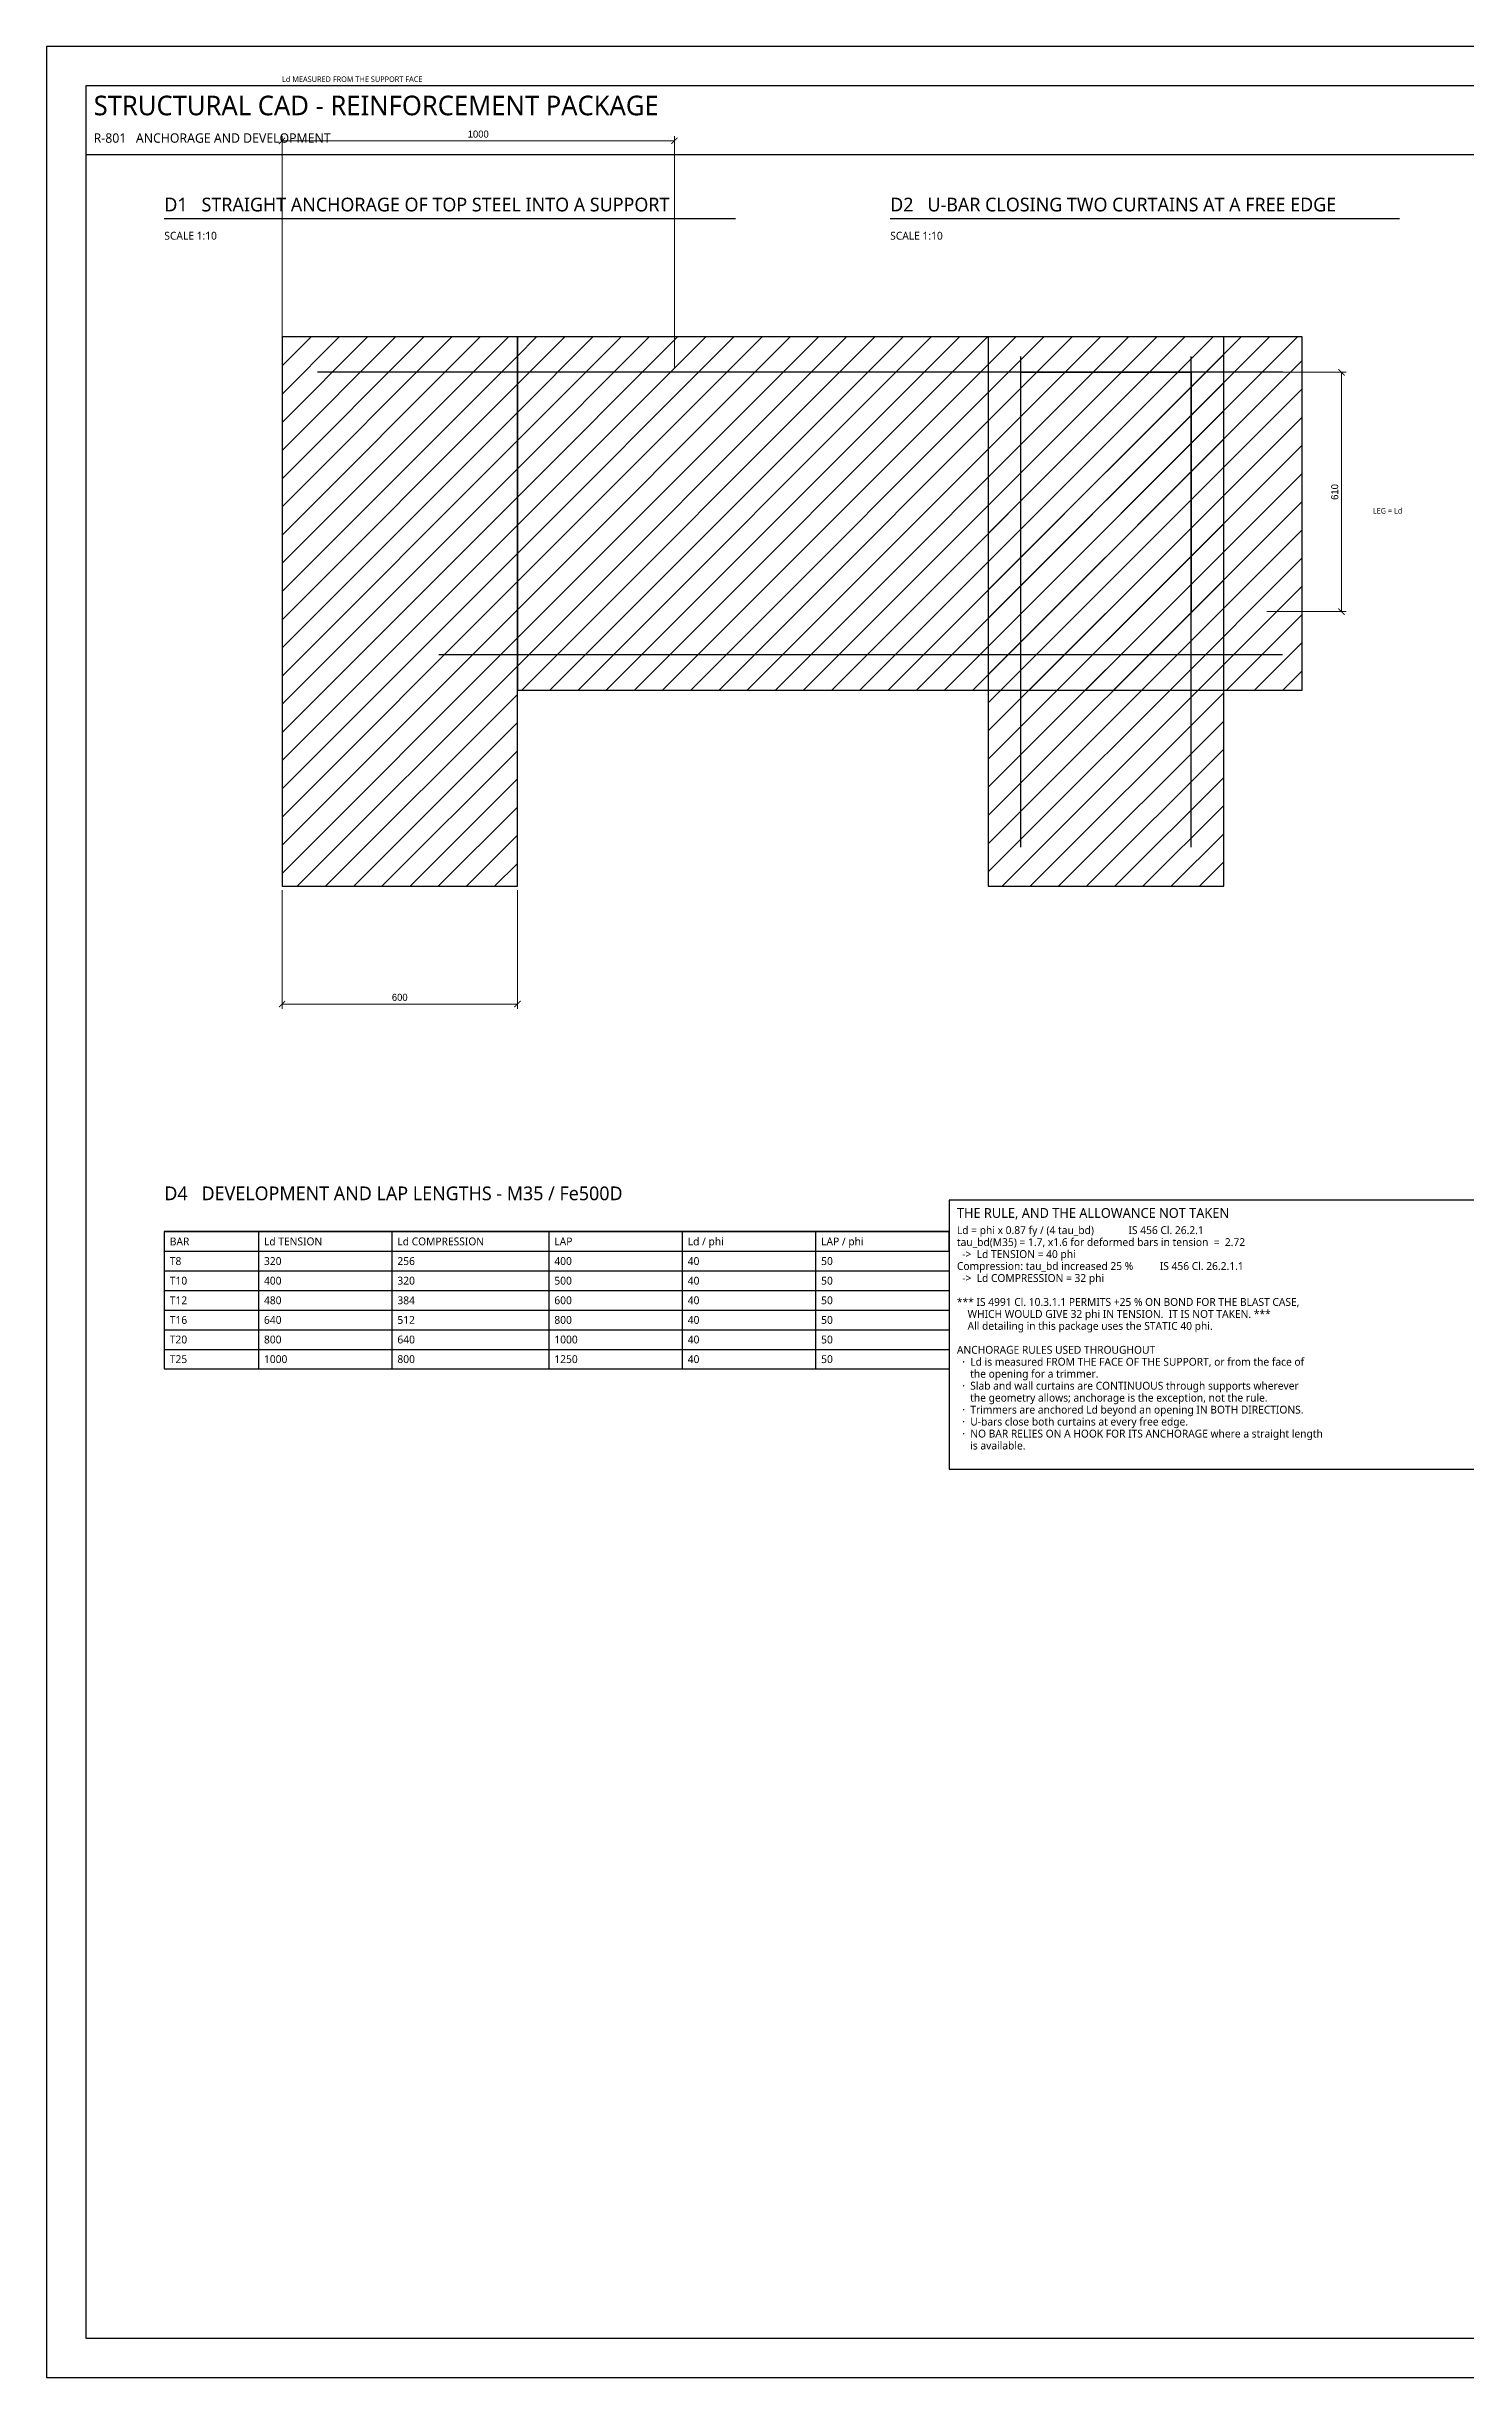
# Model space of a CAD drawing. Header units: millimetres. Extents: x 0 to 841, y 0 to 594.
# Drawn here: x 0 to 362, y 0 to 594 of the extents above; entities that cross this region are included whole.
import ezdxf

# ---------------------------------------------------------------- set-up
doc = ezdxf.new("R2010")
doc.units = ezdxf.units.MM
for name, color, linetype in [('S-CONCRETE', 7, 'Continuous'), ('S-DIM', 4, 'Continuous'), ('S-HATCH', 8, 'Continuous'), ('S-NOTE', 7, 'Continuous'), ('S-REBAR-MAIN', 1, 'Continuous'), ('S-REBAR-SEC', 4, 'Continuous'), ('S-TABLE', 7, 'Continuous'), ('S-TEXT', 7, 'Continuous'), ('S-TITLE', 7, 'Continuous')]:
    doc.layers.add(name, color=color, linetype=linetype)
doc.styles.add('OpenSans', font='OpenSans-Regular.ttf')
doc.dimstyles.new('SC-DIM', dxfattribs={"dimtxt": 1.8, "dimasz": 1.6, "dimexe": 1.2, "dimexo": 1, "dimgap": 0.8, "dimtad": 1, "dimdec": 0, "dimblk": 'ARCHTICK', "dimcen": 2.5, "dimclrd": 4, "dimclre": 4, "dimclrt": 4, "dimazin": 3, "dimtfac": 1, "dimtmove": 0, "dimatfit": 3, "dimlwd": 13, "dimlwe": 13})

# ---------------------------------------------------------------- blocks, each defined once
blk = doc.blocks.new('_ARCHTICK')
at = {"color": 0, "linetype": 'BYBLOCK', "const_width": 0.15}
blk.add_lwpolyline([(-0.5, -0.5), (0.5, 0.5)], dxfattribs=at)

msp = doc.modelspace()

# ---------------------------------------------------------------- hatches: boundary and pattern name
at = {"layer": 'S-HATCH'}
h = msp.add_hatch(dxfattribs=at)
h.set_pattern_fill('ANSI31', scale=1.6)
h.paths.add_polyline_path([(60, 380), (120, 380), (120, 520), (60, 520)])
h = msp.add_hatch(dxfattribs=at)
h.set_pattern_fill('ANSI31', scale=1.6)
h.paths.add_polyline_path([(120, 430), (320, 430), (320, 520), (120, 520)])
h = msp.add_hatch(dxfattribs=at)
h.set_pattern_fill('ANSI31', scale=1.6)
h.paths.add_polyline_path([(240, 380), (300, 380), (300, 520), (240, 520)])

# ---------------------------------------------------------------- linework, layer by layer
at = {"layer": 'S-CONCRETE'}
for points in [[(60, 380), (120, 380), (120, 520), (60, 520)], [(120, 430), (320, 430), (320, 520), (120, 520)], [(240, 380), (300, 380), (300, 520), (240, 520)]]:
    msp.add_lwpolyline(points, close=True, dxfattribs=at)
at = {"layer": 'S-REBAR-MAIN'}
for p, q in [((248.3, 390), (248.3, 515)), ((291.7, 390), (291.7, 515))]:
    msp.add_line(p, q, dxfattribs=at)
for points in [[(315, 511), (69, 511)], [(315, 439), (100, 439)]]:
    msp.add_lwpolyline(points, dxfattribs=at)
at = {"layer": 'S-REBAR-SEC'}
msp.add_lwpolyline([(248.3, 450), (248.3, 511), (291.7, 511), (291.7, 450)], dxfattribs=at)
at = {"layer": 'S-TABLE'}
for p, q in [((30, 292), (230, 292)), ((30, 292), (30, 257)), ((54, 292), (54, 257)), ((88, 292), (88, 257)), ((128, 292), (128, 257)), ((162, 292), (162, 257)), ((196, 292), (196, 257)), ((230, 292), (230, 257)), ((30, 282), (230, 282)), ((30, 277), (230, 277)), ((30, 272), (230, 272)), ((30, 267), (230, 267)), ((30, 262), (230, 262)), ((30, 257), (230, 257))]:
    msp.add_line(p, q, dxfattribs=at)
msp.add_lwpolyline([(30, 287), (230, 287), (230, 292), (30, 292)], close=True, dxfattribs=at)
at = {"layer": 'S-TITLE'}
for p, q in [((10, 566.5), (831, 566.5)), ((30, 550.2), (175.556, 550.2)), ((215, 550.2), (344.838, 550.2))]:
    msp.add_line(p, q, dxfattribs=at)
for points in [[(0, 0), (841, 0), (841, 594), (0, 594)], [(10, 10), (831, 10), (831, 584), (10, 584)], [(230, 231.425), (480, 231.425), (480, 300), (230, 300)]]:
    msp.add_lwpolyline(points, close=True, dxfattribs=at)

# ---------------------------------------------------------------- texts
at = {"layer": 'S-NOTE', "style": 'OpenSans'}
for s, p in [('Ld = phi x 0.87 fy / (4 tau_bd)             IS 456 Cl. 26.2.1', (232, 291.375)), ('tau_bd(M35) = 1.7, x1.6 for deformed bars in tension  =  2.72', (232, 288.325)), ('  ->  Ld TENSION = 40 phi', (232, 285.275)), ('Compression: tau_bd increased 25 %          IS 456 Cl. 26.2.1.1', (232, 282.225)), ('  ->  Ld COMPRESSION = 32 phi', (232, 279.175)), ('*** IS 4991 Cl. 10.3.1.1 PERMITS +25 % ON BOND FOR THE BLAST CASE,', (232, 273.075)), ('    All detailing in this package uses the STATIC 40 phi.', (232, 266.975)), ('    WHICH WOULD GIVE 32 phi IN TENSION.  IT IS NOT TAKEN. ***', (232, 270.025)), ('ANCHORAGE RULES USED THROUGHOUT', (232, 260.875)), ('  ·  Ld is measured FROM THE FACE OF THE SUPPORT, or from the face of', (232, 257.825)), ('     the opening for a trimmer.', (232, 254.775)), ('  ·  Slab and wall curtains are CONTINUOUS through supports wherever', (232, 251.725)), ('     the geometry allows; anchorage is the exception, not the rule.', (232, 248.675)), ('  ·  Trimmers are anchored Ld beyond an opening IN BOTH DIRECTIONS.', (232, 245.625)), ('  ·  U-bars close both curtains at every free edge.', (232, 242.575)), ('  ·  NO BAR RELIES ON A HOOK FOR ITS ANCHORAGE where a straight length', (232, 239.525)), ('     is available.', (232, 236.475))]:
    msp.add_text(s, height=2, dxfattribs=at).set_placement(p)
at = {"layer": 'S-TABLE', "style": 'OpenSans'}
for s, p in [('T8', (31.4, 283.5)), ('BAR', (31.4, 288.5)), ('320', (55.4, 283.5)), ('Ld TENSION', (55.4, 288.5)), ('256', (89.4, 283.5)), ('Ld COMPRESSION', (89.4, 288.5)), ('400', (129.4, 283.5)), ('LAP', (129.4, 288.5)), ('40', (163.4, 283.5)), ('Ld / phi', (163.4, 288.5)), ('50', (197.4, 283.5)), ('LAP / phi', (197.4, 288.5)), ('T10', (31.4, 278.5)), ('400', (55.4, 278.5)), ('320', (89.4, 278.5)), ('500', (129.4, 278.5)), ('40', (163.4, 278.5)), ('50', (197.4, 278.5)), ('T12', (31.4, 273.5)), ('480', (55.4, 273.5)), ('384', (89.4, 273.5)), ('600', (129.4, 273.5)), ('40', (163.4, 273.5)), ('50', (197.4, 273.5)), ('T16', (31.4, 268.5)), ('640', (55.4, 268.5)), ('512', (89.4, 268.5)), ('800', (129.4, 268.5)), ('40', (163.4, 268.5)), ('50', (197.4, 268.5)), ('T20', (31.4, 263.5)), ('800', (55.4, 263.5)), ('640', (89.4, 263.5)), ('1000', (129.4, 263.5)), ('40', (163.4, 263.5)), ('50', (197.4, 263.5)), ('T25', (31.4, 258.5)), ('1000', (55.4, 258.5)), ('800', (89.4, 258.5)), ('1250', (129.4, 258.5)), ('40', (163.4, 258.5)), ('50', (197.4, 258.5))]:
    msp.add_text(s, height=2, dxfattribs=at).set_placement(p)
at = {"layer": 'S-TEXT', "style": 'OpenSans'}
for s, height, p in [('Ld MEASURED FROM THE SUPPORT FACE', 1.4, (60, 585)), ('SCALE 1:10', 2, (30, 544.8)), ('SCALE 1:10', 2, (215, 544.8)), ('LEG = Ld', 1.4, (338, 475))]:
    msp.add_text(s, height=height, dxfattribs=at).set_placement(p)
at = {"layer": 'S-TITLE', "style": 'OpenSans'}
for s, height, p in [('STRUCTURAL CAD - REINFORCEMENT PACKAGE', 5, (12, 576.5)), ('R-801   ANCHORAGE AND DEVELOPMENT', 2.4, (12, 569.5)), ('D1   STRAIGHT ANCHORAGE OF TOP STEEL INTO A SUPPORT', 3.5, (30, 552)), ('D2   U-BAR CLOSING TWO CURTAINS AT A FREE EDGE', 3.5, (215, 552)), ('D4   DEVELOPMENT AND LAP LENGTHS - M35 / Fe500D', 3.5, (30, 300)), ('THE RULE, AND THE ALLOWANCE NOT TAKEN', 2.5, (232, 295.5))]:
    msp.add_text(s, height=height, dxfattribs=at).set_placement(p)

# ---------------------------------------------------------------- dimensions: what is measured, and where the dimension line sits
at = {"layer": 'S-DIM'}
for base, p1, p2 in [((60, 570), (60, 511), (160, 511)), ((60, 350), (60, 380), (120, 380))]:
    msp.add_linear_dim(base=base, p1=p1, p2=p2, dimstyle='SC-DIM', override={"dimlfac": 10}, dxfattribs=at).render()
msp.add_linear_dim(base=(330, 450), p1=(310, 450), p2=(310, 511), angle=90, dimstyle='SC-DIM', override={"dimlfac": 10}, dxfattribs=at).render()

doc.saveas('drawing.dxf')
